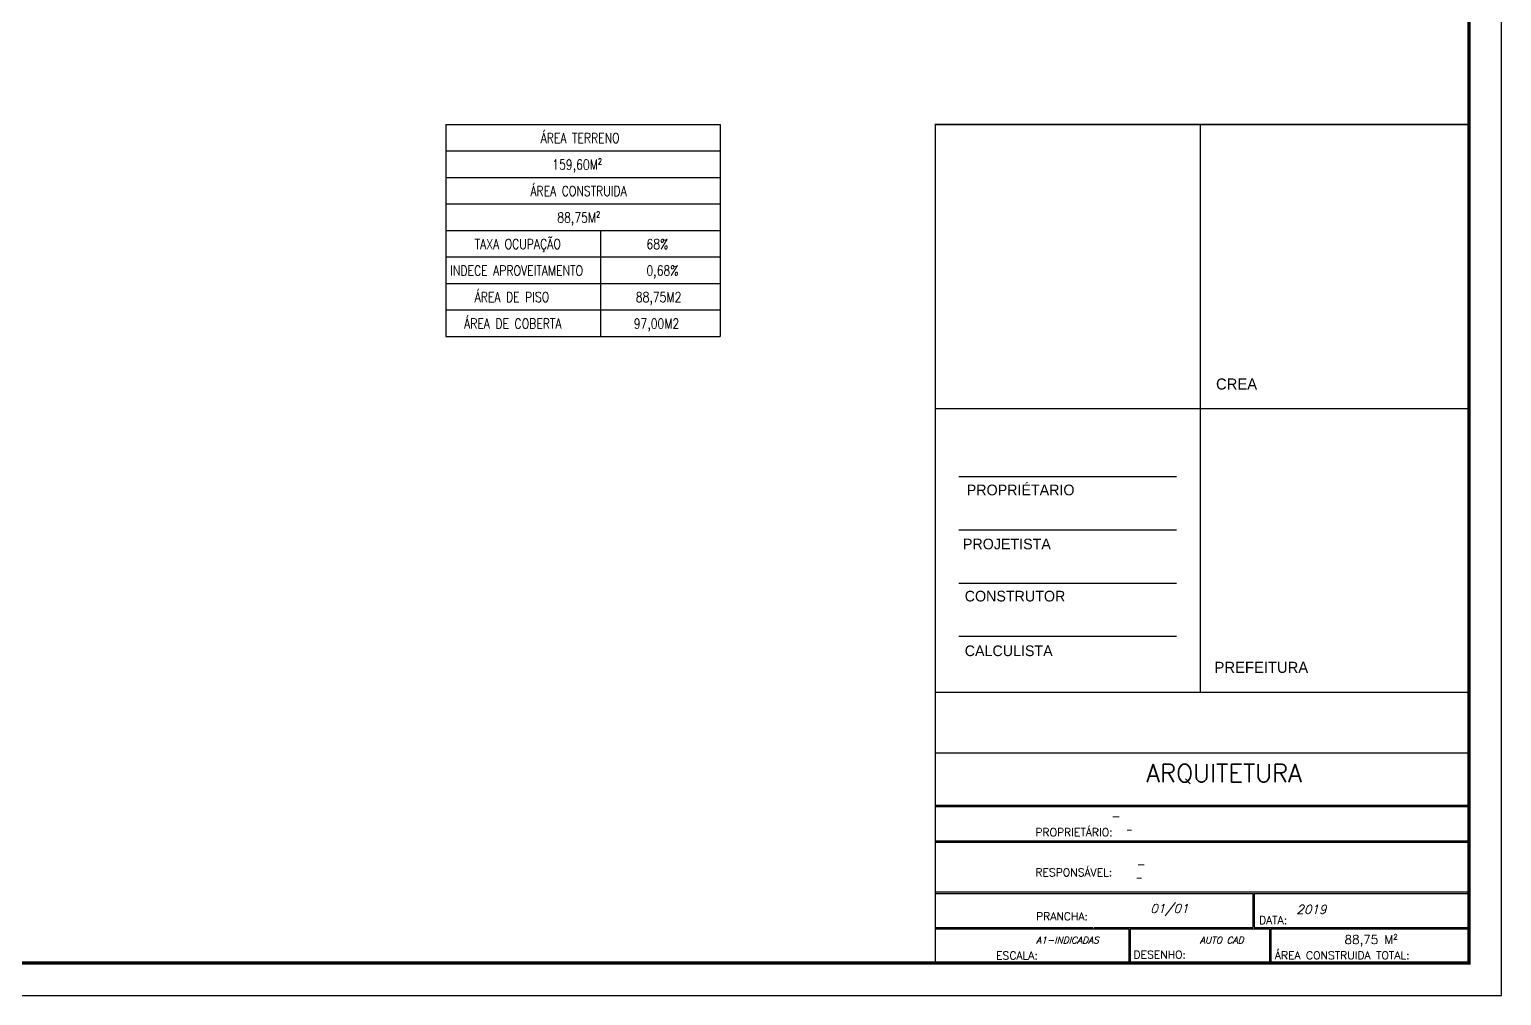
# Model space of a CAD drawing. Extents: x 1223 to 2114, y 507 to 973.
# Drawn here: x 1262.22 to 1307.48, y 507.16 to 536.86 of the extents above; entities that cross this region are included whole.
import ezdxf

# ---------------------------------------------------------------- set-up
doc = ezdxf.new("R2010")
doc.units = 0
doc.header["$MEASUREMENT"] = 0
doc.layers.get('0').update_dxf_attribs({"linetype": 'CONTINUOUS'})
for name, color, linetype in [('COTA', 7, 'CONTINUOUS'), ('ESQUADRIAS', 3, 'CONTINUOUS'), ('FORMATO', 4, 'CONTINUOUS'), ('JANELAS', 8, 'CONTINUOUS'), ('PAREDE', 2, 'CONTINUOUS'), ('PAREDES', 2, 'CONTINUOUS'), ('PILAR', 2, 'CONTINUOUS'), ('PILARES', 5, 'CONTINUOUS'), ('PORTAS', 4, 'CONTINUOUS'), ('REBAIXO', 8, 'CONTINUOUS')]:
    doc.layers.add(name, color=color, linetype=linetype)
doc.styles.add('REG80', font='romans.shx', dxfattribs={"width": 0.8, "height": 0.2})
doc.styles.add('ROMANS', font='romans', dxfattribs={"height": 0.1})

# ---------------------------------------------------------------- blocks, each defined once
blk = doc.blocks.new('*U216')
at = {"layer": 'PAREDES'}
blk.add_text('CONSTRUTOR', height=0.3277, dxfattribs=at).set_placement((1626.448, 535.997))
blk = doc.blocks.new('*U217')
at = {"layer": 'PAREDES'}
blk.add_text('CALCULISTA', height=0.3277, dxfattribs=at).set_placement((1626.448, 534.317))
blk = doc.blocks.new('*U218')
at = {"layer": 'PAREDES'}
blk.add_text('PROPRIÉTARIO', height=0.32771, dxfattribs=at).set_placement((1626.511, 539.261))
blk = doc.blocks.new('*U219')
at = {"layer": 'PAREDES'}
blk.add_text('PROJETISTA', height=0.3277, dxfattribs=at).set_placement((1626.393, 537.6))
blk = doc.blocks.new('*U220')
at = {"layer": 'PAREDES'}
blk.add_text('PREFEITURA', height=0.3399, dxfattribs=at).set_placement((1634.127, 533.802))
blk = doc.blocks.new('*U221')
at = {"layer": 'PAREDES'}
blk.add_text('CREA', height=0.3399, dxfattribs=at).set_placement((1634.173, 542.512))
blk = doc.blocks.new('*U222')
at = {"layer": 'REBAIXO', "color": 1, "style": 'ROMANS'}
blk.add_text('   ARQUITETURA', height=0.55023, dxfattribs=at).set_placement((1630.799, 530.443))
blk = doc.blocks.new('*U223')
at = {"layer": 'REBAIXO', "style": 'ROMANS'}
blk.add_text('ESCALA:', height=0.2428, dxfattribs=at).set_placement((1627.413, 524.99))
blk = doc.blocks.new('*U224')
at = {"layer": 'REBAIXO', "style": 'ROMANS'}
blk.add_text('PRANCHA:', height=0.2428, dxfattribs=at).set_placement((1629.051, 526.071))
blk = doc.blocks.new('*U225')
at = {"layer": 'REBAIXO', "style": 'ROMANS'}
blk.add_text('DESENHO:', height=0.2428, dxfattribs=at).set_placement((1631.637, 525.017))
blk = doc.blocks.new('*U226')
at = {"layer": 'REBAIXO', "style": 'ROMANS'}
blk.add_text('PROPRIETÁRIO:', height=0.24275, dxfattribs=at).set_placement((1629.03, 528.782))
blk = doc.blocks.new('*U227')
at = {"layer": 'REBAIXO', "style": 'ROMANS'}
blk.add_text('ÁREA CONSTRUIDA TOTAL:', height=0.24275, dxfattribs=at).set_placement((1635.981, 524.998))
blk = doc.blocks.new('*U228')
at = {"layer": 'REBAIXO', "style": 'ROMANS'}
blk.add_text('DATA:', height=0.2428, dxfattribs=at).set_placement((1635.494, 526.08))
blk = doc.blocks.new('*U229')
at = {"layer": 'REBAIXO', "style": 'ROMANS'}
blk.add_text('RESPONSÁVEL:', height=0.24275, dxfattribs=at).set_placement((1629.03, 527.546))

msp = doc.modelspace()

# ---------------------------------------------------------------- linework, layer by layer
at = {"const_width": 0.04687}
msp.add_lwpolyline([(1290.07293, 508.15702), (1306.47754, 508.15702), (1306.47754, 533.93569), (1290.07293, 533.93569)], close=True, dxfattribs=at)
at = {"layer": 'COTA'}
for p, q in [((1290.791, 523.1168), (1297.48657, 523.1168)), ((1290.791, 521.47824), (1297.48657, 521.47824)), ((1290.791, 519.83968), (1297.48657, 519.83968)), ((1290.791, 518.20111), (1297.48657, 518.20111)), ((1290.07293, 514.62388), (1306.47754, 514.62388)), ((1290.07293, 513.01024), (1306.47754, 513.01024)), ((1290.07293, 512.96654), (1306.47754, 512.96654)), ((1291.775, 512.96654), (1294.91039, 512.96654)), ((1290.07293, 511.91786), (1306.47754, 511.91786)), ((1290.07293, 511.87417), (1306.47754, 511.87417)), ((1290.07293, 510.34177), (1306.47754, 510.34177)), ((1290.07293, 510.29807), (1299.82931, 510.29807)), ((1299.82931, 510.29807), (1299.82931, 509.24939)), ((1299.87301, 510.29807), (1306.47754, 510.29807)), ((1299.87301, 510.29807), (1299.87301, 509.24939)), ((1290.07293, 509.24939), (1294.91039, 509.24939)), ((1290.07293, 509.2057), (1296.01651, 509.2057)), ((1294.94681, 509.24939), (1299.82931, 509.24939)), ((1296.01651, 509.2057), (1296.01651, 508.15702)), ((1296.0602, 509.2057), (1300.34231, 509.2057)), ((1296.0602, 509.2057), (1296.0602, 508.15702)), ((1299.87301, 509.24939), (1306.47754, 509.24939)), ((1300.34231, 509.2057), (1300.34231, 508.15702)), ((1300.38601, 509.2057), (1306.47754, 509.2057)), ((1300.38601, 509.2057), (1300.38601, 508.15702)), ((1290.07293, 508.15702), (1296.01651, 508.15702)), ((1296.0602, 508.15702), (1300.34231, 508.15702)), ((1300.38601, 508.15702), (1306.47754, 508.15702))]:
    msp.add_line(p, q, dxfattribs=at)
at = {"layer": 'ESQUADRIAS'}
msp.add_line((1290.08703, 516.48117), (1306.47754, 516.48117), dxfattribs=at)
at = {"layer": 'FORMATO'}
msp.add_lwpolyline([(1225.87754, 507.15702), (1307.47754, 507.15702), (1307.47754, 566.55702), (1225.87754, 566.55702)], close=True, dxfattribs=at)
at = {"layer": 'FORMATO', "const_width": 0.1}
msp.add_lwpolyline([(1226.87754, 508.15702), (1306.47754, 508.15702), (1306.47754, 565.55702), (1226.87754, 565.55702)], close=True, dxfattribs=at)
at = {"layer": 'JANELAS'}
for p, q in [((1275.01871, 533.93569), (1283.4581, 533.93569)), ((1275.01871, 533.93569), (1275.01871, 527.41911)), ((1283.4581, 533.93569), (1283.4581, 527.41911)), ((1275.01871, 533.12112), (1283.4581, 533.12112)), ((1275.01871, 532.30655), (1283.4581, 532.30655)), ((1275.01871, 531.49197), (1283.4581, 531.49197)), ((1275.01871, 530.6774), (1283.4581, 530.6774)), ((1279.78032, 530.6774), (1279.78032, 527.41911)), ((1275.01871, 529.86283), (1283.4581, 529.86283)), ((1275.01871, 529.04826), (1283.4581, 529.04826)), ((1275.28599, 529.04826), (1283.4581, 529.04826)), ((1275.01871, 528.23369), (1283.4581, 528.23369)), ((1275.01871, 527.41911), (1283.4581, 527.41911))]:
    msp.add_line(p, q, dxfattribs=at)
at = {"layer": 'PORTAS'}
for p, q in [((1298.21482, 533.91354), (1298.21482, 524.75536)), ((1298.24855, 525.19735), (1290.08703, 525.19735)), ((1306.48171, 525.19735), (1298.24855, 525.19735)), ((1298.21482, 524.75536), (1298.21482, 516.48117))]:
    msp.add_line(p, q, dxfattribs=at)

# ---------------------------------------------------------------- block references
at = {"layer": 'PILARES'}
for name, p in [('*U221', (-335.47308, -16.72492)), ('*U218', (-335.47308, -16.72492)), ('*U219', (-335.47308, -16.72492)), ('*U216', (-335.47308, -16.72492)), ('*U217', (-335.47308, -16.72492)), ('*U220', (-335.47308, -16.72492)), ('*U222', (-335.47308, -16.72492)), ('*U226', (-335.88289, -16.72492)), ('*U229', (-335.88289, -16.72492)), ('*U224', (-335.88289, -16.60088)), ('*U228', (-335.47308, -16.72492)), ('*U223', (-335.47308, -16.72492)), ('*U225', (-335.47308, -16.72492)), ('*U227', (-335.47308, -16.72492))]:
    msp.add_blockref(name, p, dxfattribs=at)

# ---------------------------------------------------------------- texts
at = {"layer": 'ESQUADRIAS', "style": 'ROMANS', "oblique": 15}
for p in [(1295.91276, 512.16177), (1296.21537, 510.68614)]:
    msp.add_text('-', height=0.17988, dxfattribs=at).set_placement(p)
at = {"layer": 'PAREDE', "style": 'ROMANS', "oblique": 15}
for s, height, p in [('-', 0.24277, (1295.46072, 512.54341)), ('-', 0.24277, (1296.23843, 511.06777)), ('01/01', 0.269022, (1296.67934, 509.69577)), ('2019', 0.269022, (1301.17347, 509.67225)), ('A1-INDICADAS', 0.20391, (1293.16824, 508.75898)), ('AUTO CAD ', 0.20391, (1298.20405, 508.75898))]:
    msp.add_text(s, height=height, dxfattribs=at).set_placement(p)
at = {"layer": 'PAREDE', "style": 'ROMANS'}
msp.add_text('88,75 M²', height=0.269022, dxfattribs=at).set_placement((1302.64966, 508.74235))
at = {"layer": 'PILAR', "style": 'REG80', "width": 0.8}
for s, height, p in [('ÁREA TERRENO', 0.3054645, (1277.93714, 533.36355)), ('ÁREA CONSTRUIDA', 0.3054645, (1277.62241, 531.73441)), ('TAXA OCUPAÇÃO', 0.3054645, (1275.90921, 530.10526)), ('68%%%', 0.305465, (1281.19057, 530.10526)), ('INDECE APROVEITAMENTO', 0.3054645, (1275.15686, 529.29069)), ('0,68%%%', 0.305465, (1281.19057, 529.29069)), ('ÁREA DE PISO', 0.3054645, (1275.90921, 528.47612)), ('88,75M2', 0.305465, (1280.86269, 528.47612)), ('ÁREA DE COBERTA', 0.3054645, (1275.58453, 527.66155)), ('97,00M2', 0.305465, (1280.79832, 527.66155))]:
    msp.add_text(s, height=height, dxfattribs=at).set_placement(p)
at = {"layer": 'PILAR', "color": 3, "style": 'REG80', "width": 0.8}
for s, p in [('159,60M²', (1278.29447, 532.54898)), ('88,75M²', (1278.44973, 530.91984))]:
    msp.add_text(s, height=0.305465, dxfattribs=at).set_placement(p)

doc.saveas('drawing.dxf')
